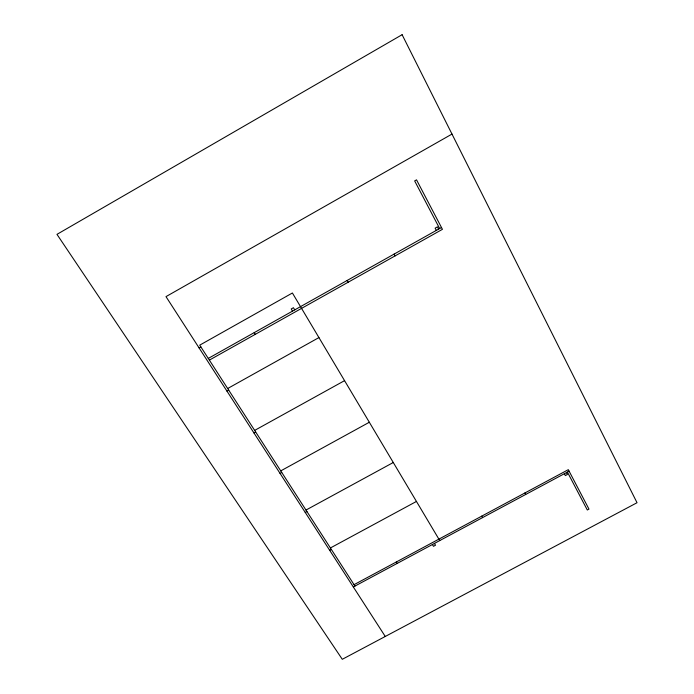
<?xml version="1.0" encoding="UTF-8"?>
<svg xmlns="http://www.w3.org/2000/svg" width="694" height="694" viewBox="0 0 694 694"><rect width="100%" height="100%" fill="white"/><g stroke="black" fill="none" stroke-linecap="round" stroke-linejoin="round"><path stroke-width="1.04" d="M451.994 134.081L165.987 296.624L385.265 636.467M199.048 347.868L200.835 346.861M208.278 358.416L441.488 227.502M209.371 360.108L442.442 229.324L416.53 179.85L414.656 180.917L439.64 228.543M227.667 388.51L318.936 337.579M226.973 391.147L228.734 390.167M254.655 430.401L344.562 380.642M253.952 432.961L255.687 431.998M280.74 470.896L369.329 422.256M280.029 473.377L281.738 472.441M305.976 510.064L393.281 462.508M305.256 512.476L306.948 511.556M330.405 547.965L416.452 501.441M329.676 550.316L331.333 549.414M354.044 584.669L568.317 469.673L588.972 509.11L587.306 509.995L567.414 472.076M353.315 586.951L569.106 471.174M354.955 586.074L199.733 345.152L292.4 292.998L439.744 540.583M254.23 332.617L255.288 334.343M396.317 561.984L397.202 563.407M294.733 309.88L293.441 307.711L291.22 308.96L292.521 311.12M434.435 543.428L435.502 545.215L433.464 546.308L432.397 544.521M347.156 280.454L348.162 282.224M481.731 516.136L482.573 517.603M394.14 254.073L395.129 255.869M524.881 492.983L525.688 494.466M438.582 229.133L437.394 226.869L435.129 228.144L436.318 230.408M566.443 472.597L567.423 474.462L565.341 475.572L564.361 473.716M402.104 34.7L56.969 234.355L342.289 659.3L637.031 502.725L402.104 34.7"/></g></svg>
